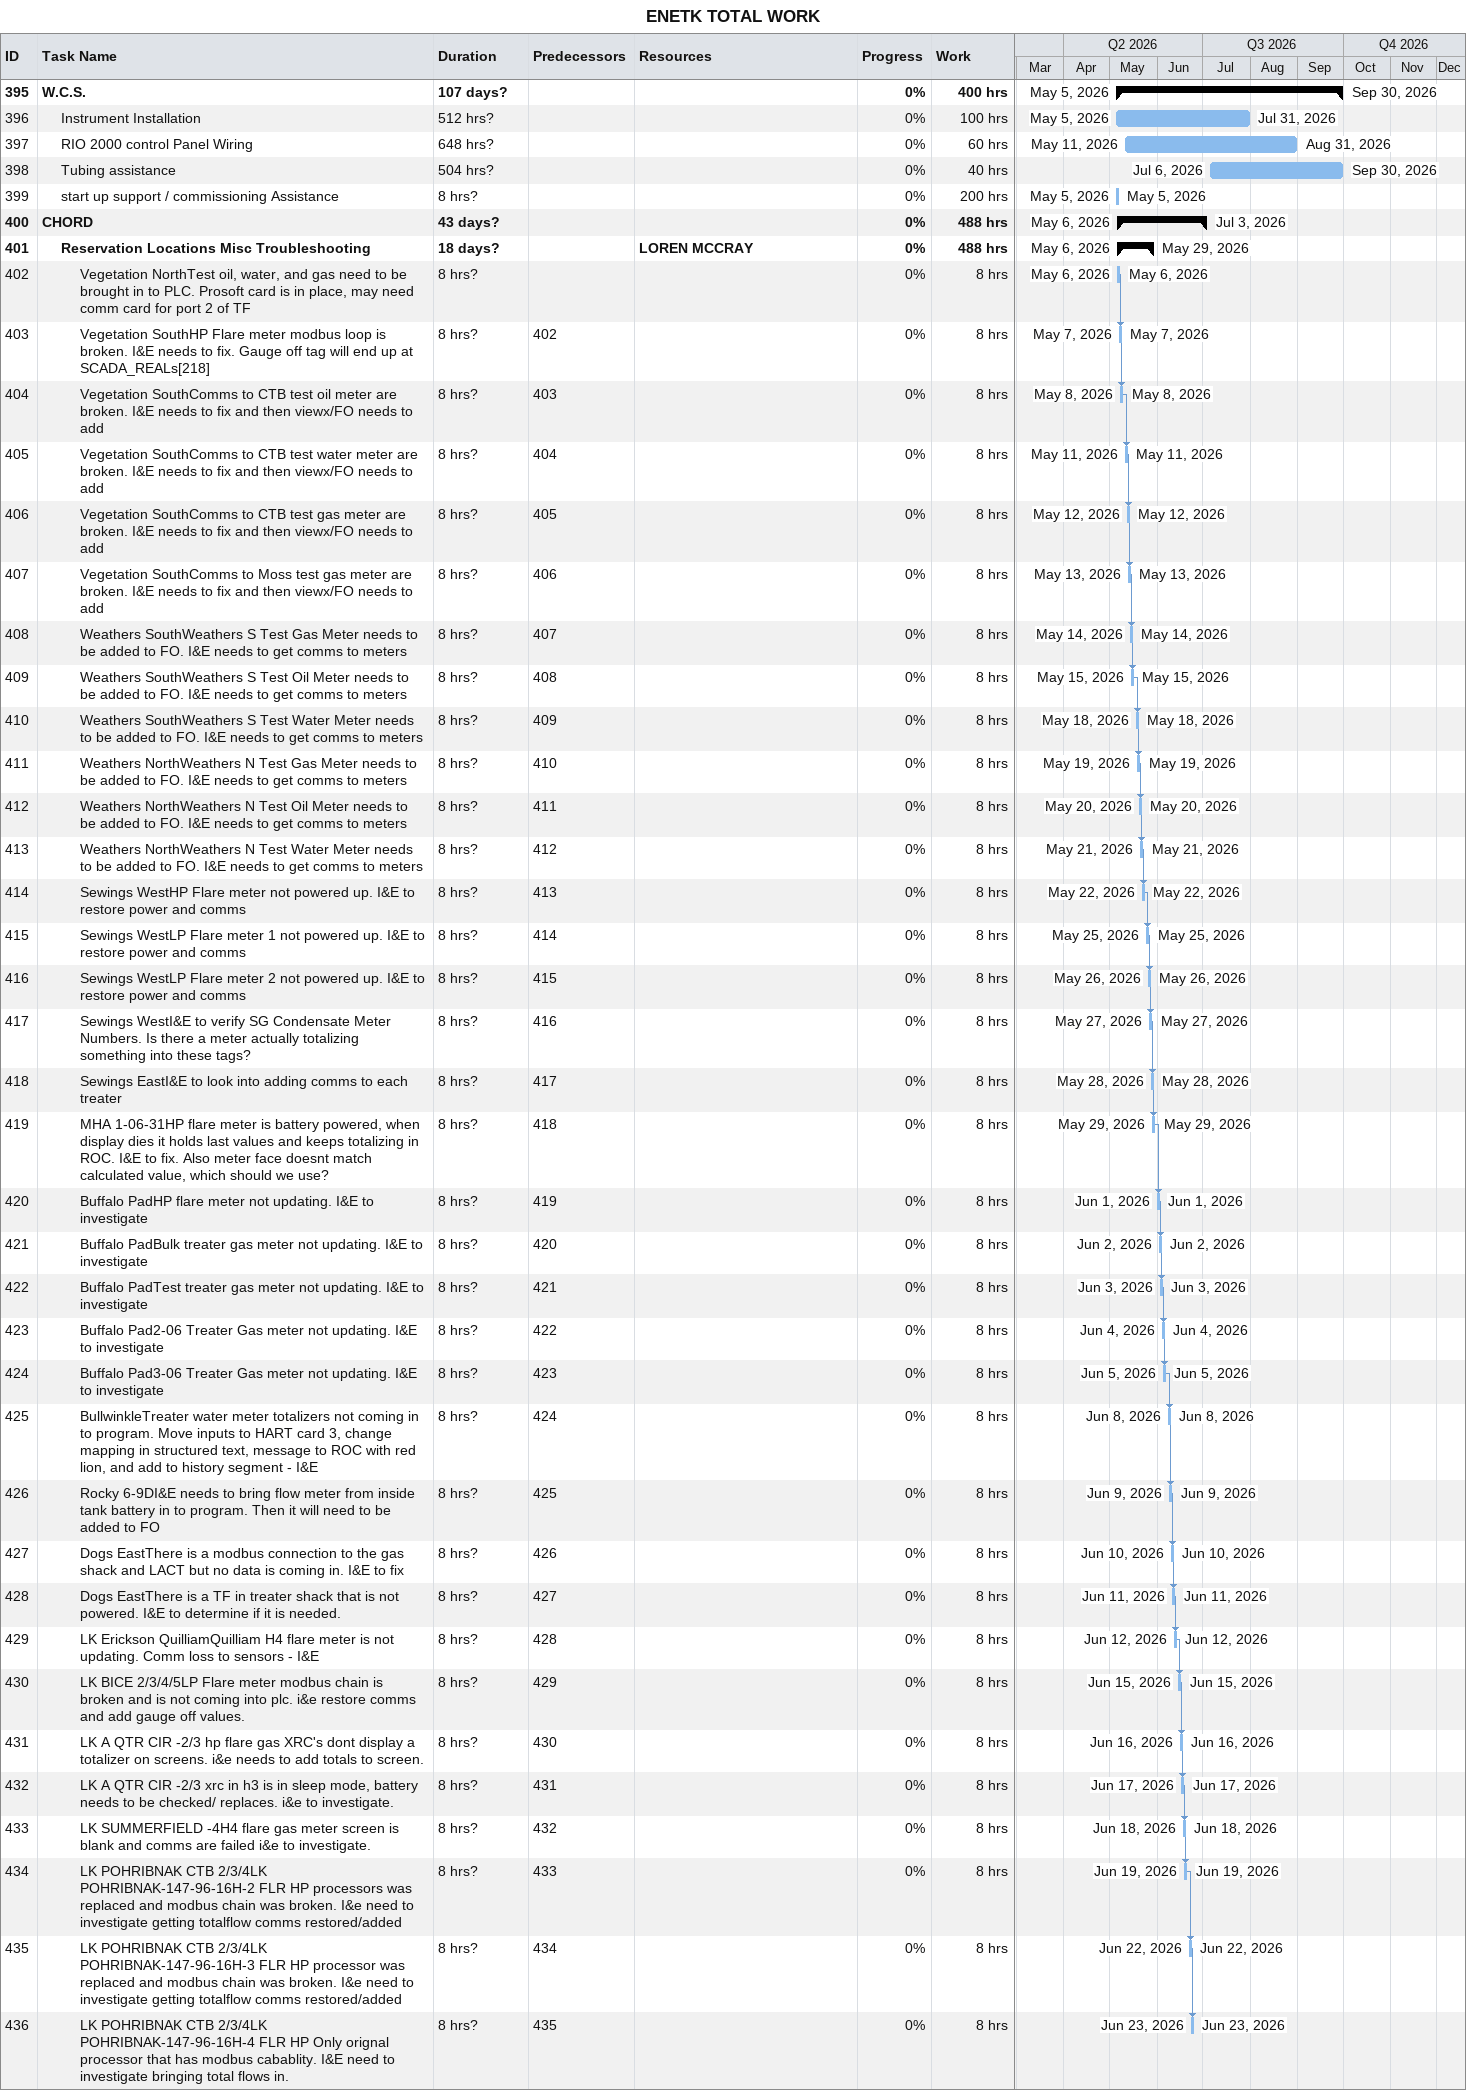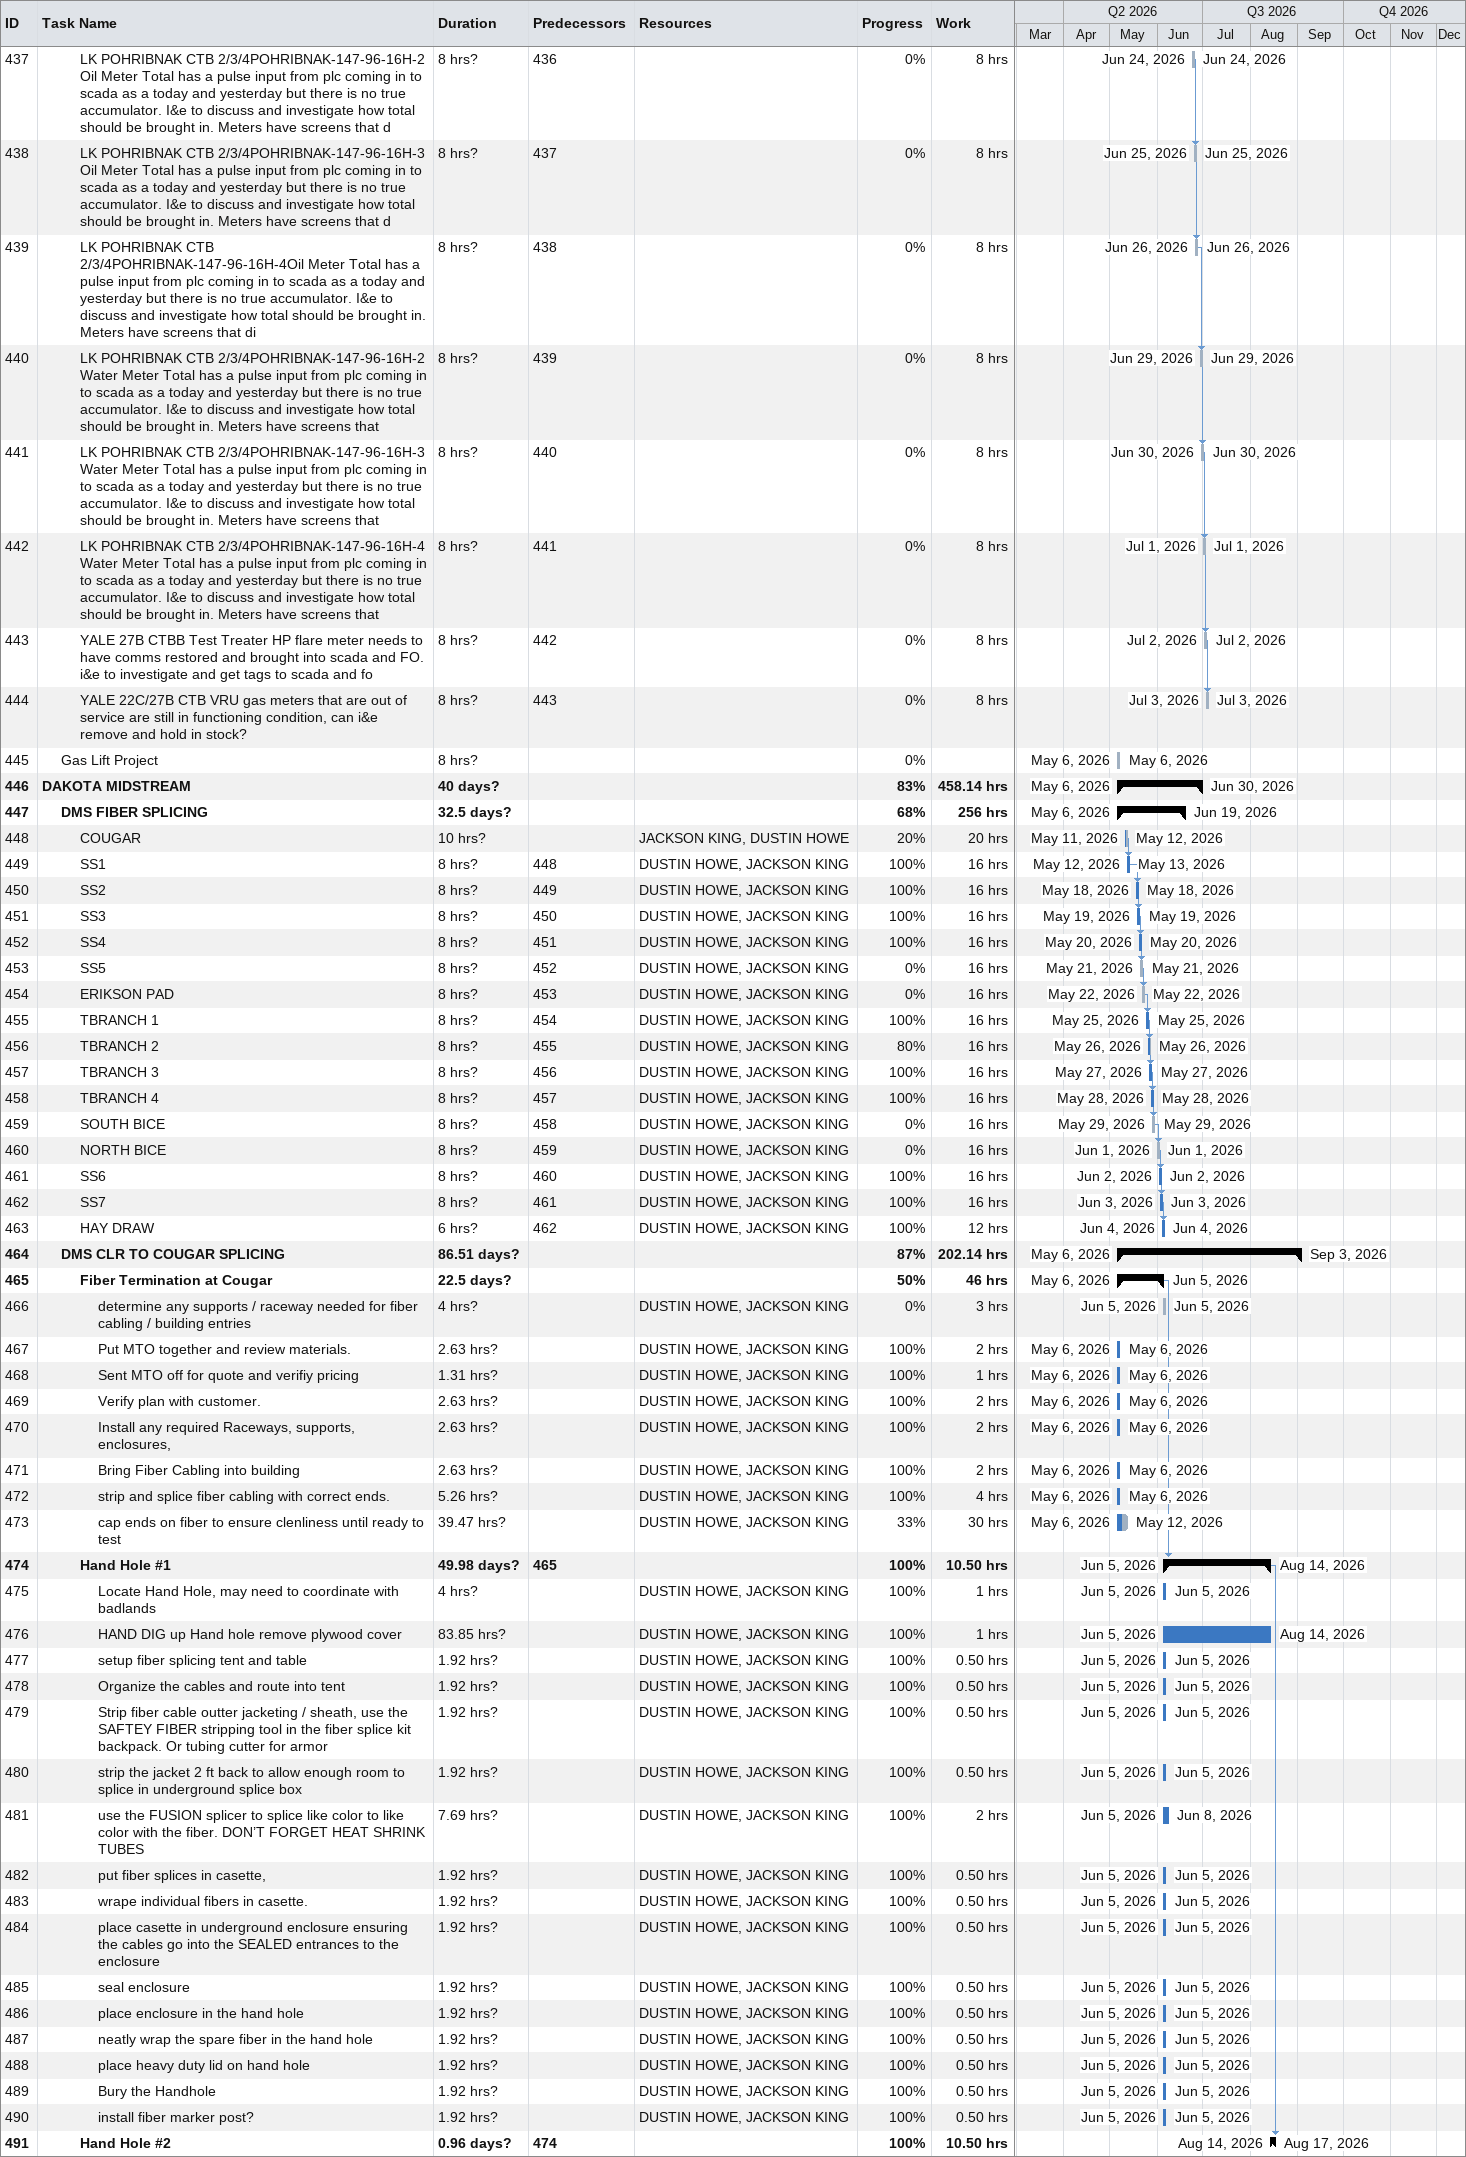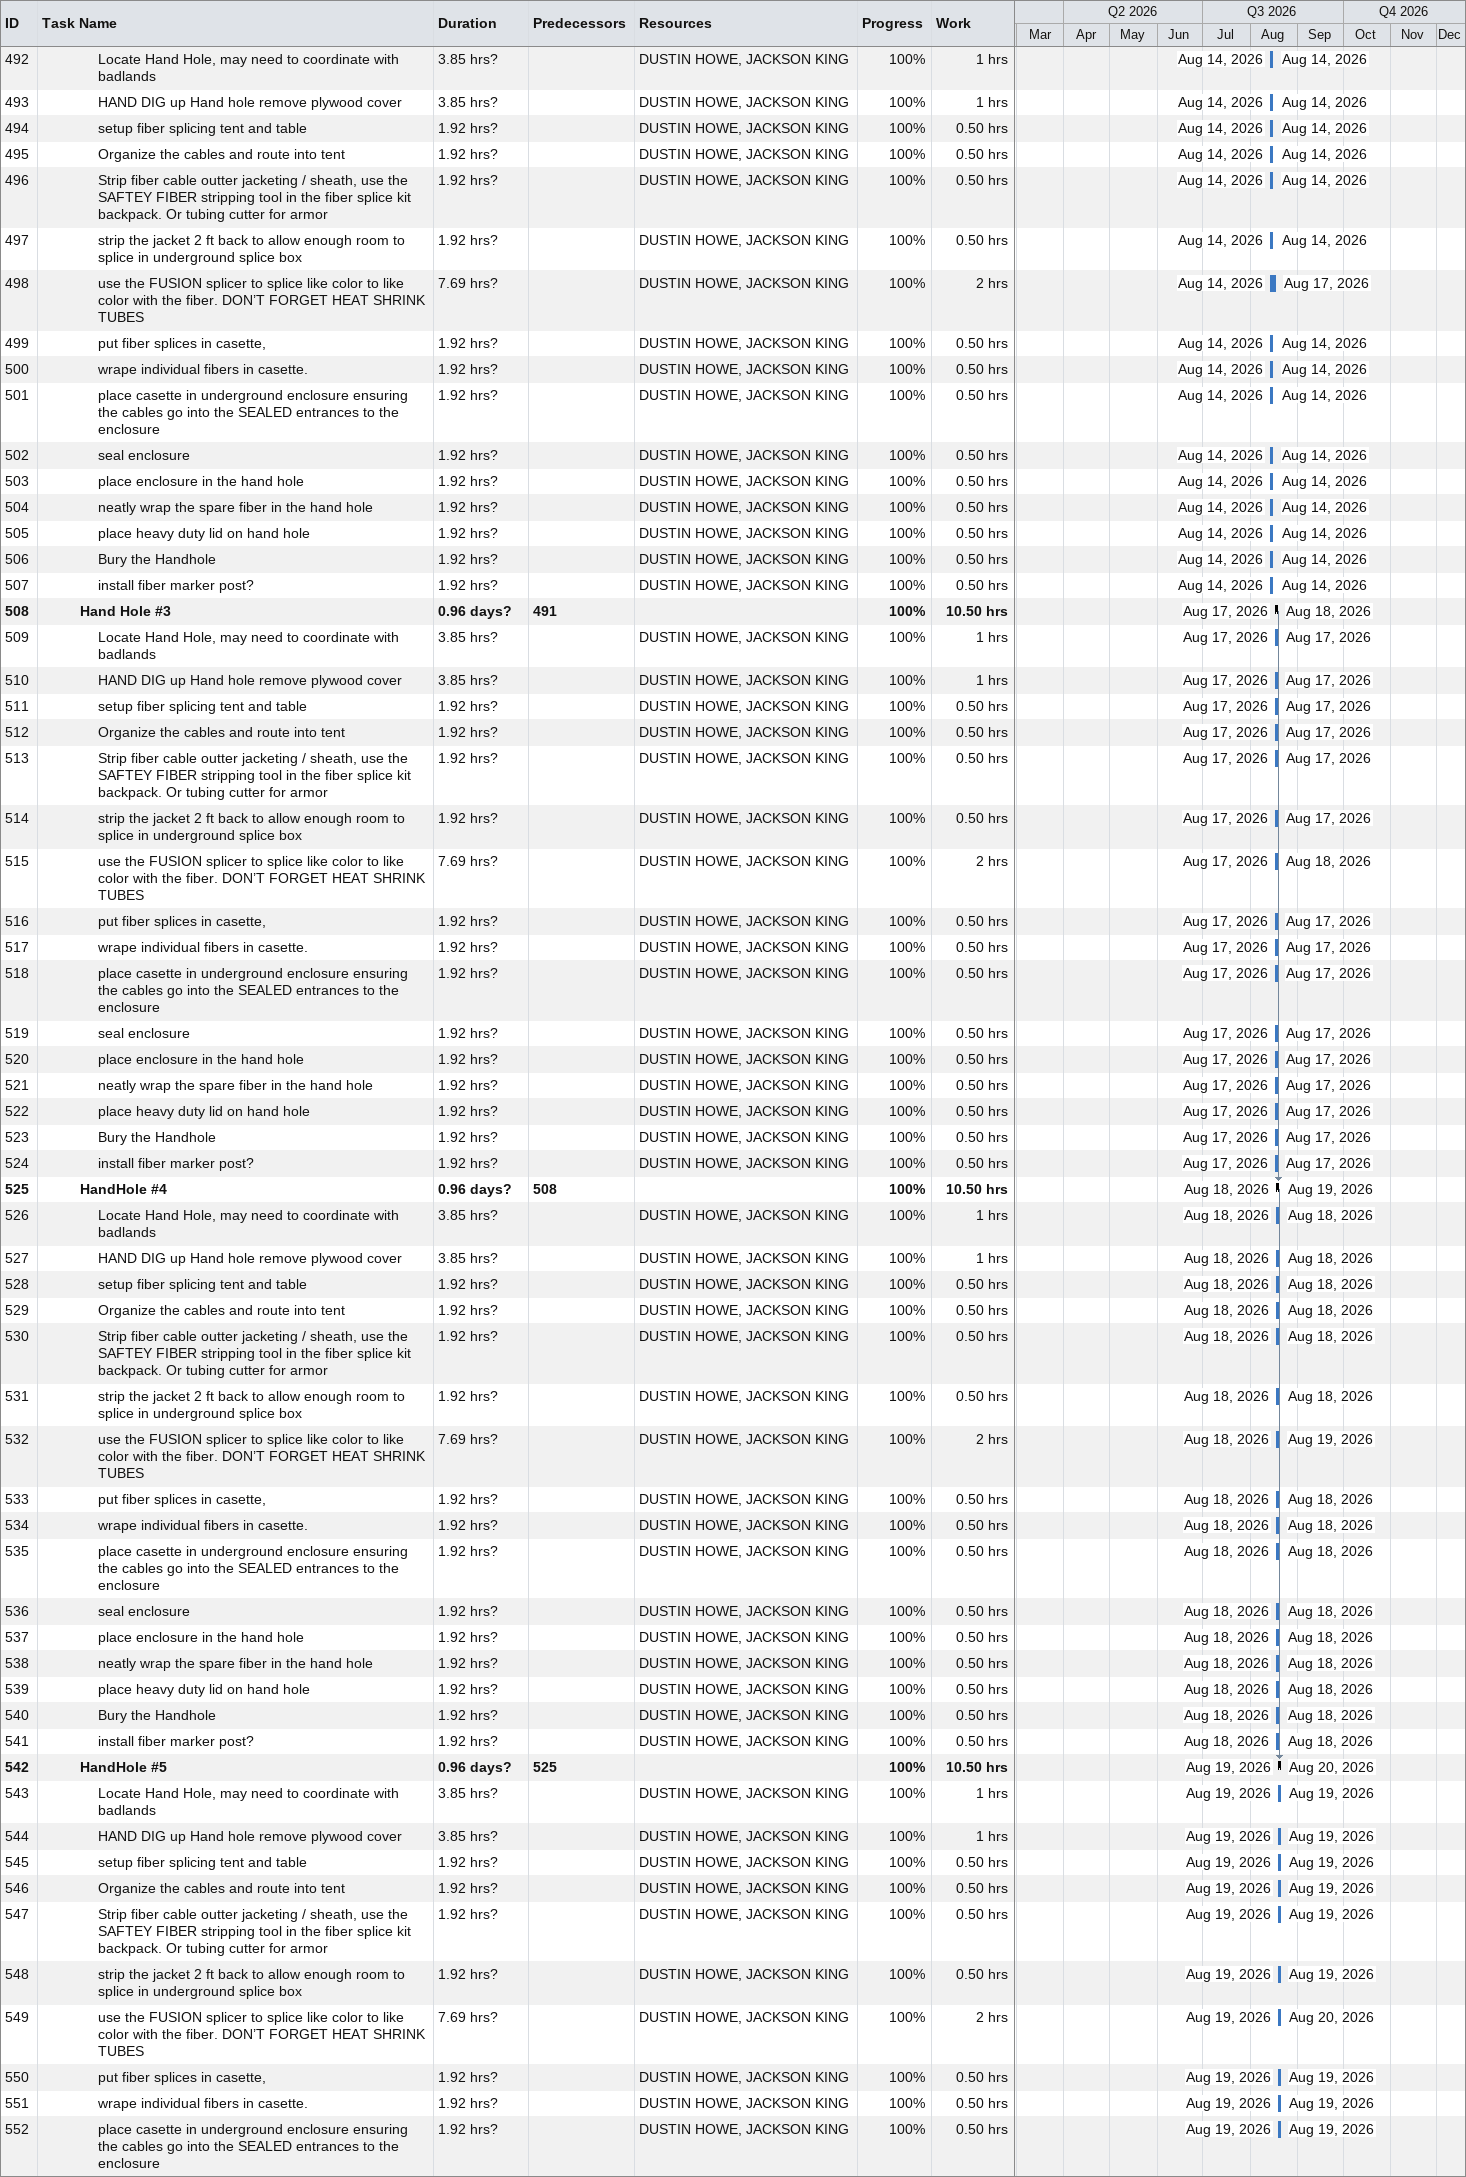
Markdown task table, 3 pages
ENETK TOTAL WORK

| ID | Level | Task | Duration | Start | Finish | Predecessors | Resources | % complete | Work (h) |
|---|---|---|---|---|---|---|---|---|---|
| 395 | 1 | **W.C.S.** | 107d? | 2026-05-05 | 2026-09-30 |  |  | 0 | 400 |
| 396 | 2 | Instrument Installation | 512h? | 2026-05-05 | 2026-07-31 |  |  | 0 | 100 |
| 397 | 2 | RIO 2000 control Panel Wiring | 648h? | 2026-05-11 | 2026-08-31 |  |  | 0 | 60 |
| 398 | 2 | Tubing assistance | 504h? | 2026-07-06 | 2026-09-30 |  |  | 0 | 40 |
| 399 | 2 | start up support / commissioning Assistance | 8h? | 2026-05-05 | 2026-05-05 |  |  | 0 | 200 |
| 400 | 1 | **CHORD** | 43d? | 2026-05-06 | 2026-07-03 |  |  | 0 | 488 |
| 401 | 2 | **Reservation Locations Misc Troubleshooting** | 18d? | 2026-05-06 | 2026-05-29 |  | LOREN MCCRAY | 0 | 488 |
| 402 | 3 | Vegetation NorthTest oil, water, and gas need to be brought in to PLC. Prosoft card is in place, may need comm card for port 2 of TF | 8h? | 2026-05-06 | 2026-05-06 |  |  | 0 | 8 |
| 403 | 3 | Vegetation SouthHP Flare meter modbus loop is broken. I&E needs to fix. Gauge off tag will end up at SCADA_REALs[218] | 8h? | 2026-05-07 | 2026-05-07 | 402 |  | 0 | 8 |
| 404 | 3 | Vegetation SouthComms to CTB test oil meter are broken. I&E needs to fix and then viewx/FO needs to add | 8h? | 2026-05-08 | 2026-05-08 | 403 |  | 0 | 8 |
| 405 | 3 | Vegetation SouthComms to CTB test water meter are broken. I&E needs to fix and then viewx/FO needs to add | 8h? | 2026-05-11 | 2026-05-11 | 404 |  | 0 | 8 |
| 406 | 3 | Vegetation SouthComms to CTB test gas meter are broken. I&E needs to fix and then viewx/FO needs to add | 8h? | 2026-05-12 | 2026-05-12 | 405 |  | 0 | 8 |
| 407 | 3 | Vegetation SouthComms to Moss test gas meter are broken. I&E needs to fix and then viewx/FO needs to add | 8h? | 2026-05-13 | 2026-05-13 | 406 |  | 0 | 8 |
| 408 | 3 | Weathers SouthWeathers S Test Gas Meter needs to be added to FO. I&E needs to get comms to meters | 8h? | 2026-05-14 | 2026-05-14 | 407 |  | 0 | 8 |
| 409 | 3 | Weathers SouthWeathers S Test Oil Meter needs to be added to FO. I&E needs to get comms to meters | 8h? | 2026-05-15 | 2026-05-15 | 408 |  | 0 | 8 |
| 410 | 3 | Weathers SouthWeathers S Test Water Meter needs to be added to FO. I&E needs to get comms to meters | 8h? | 2026-05-18 | 2026-05-18 | 409 |  | 0 | 8 |
| 411 | 3 | Weathers NorthWeathers N Test Gas Meter needs to be added to FO. I&E needs to get comms to meters | 8h? | 2026-05-19 | 2026-05-19 | 410 |  | 0 | 8 |
| 412 | 3 | Weathers NorthWeathers N Test Oil Meter needs to be added to FO. I&E needs to get comms to meters | 8h? | 2026-05-20 | 2026-05-20 | 411 |  | 0 | 8 |
| 413 | 3 | Weathers NorthWeathers N Test Water Meter needs to be added to FO. I&E needs to get comms to meters | 8h? | 2026-05-21 | 2026-05-21 | 412 |  | 0 | 8 |
| 414 | 3 | Sewings WestHP Flare meter not powered up. I&E to restore power and comms | 8h? | 2026-05-22 | 2026-05-22 | 413 |  | 0 | 8 |
| 415 | 3 | Sewings WestLP Flare meter 1 not powered up. I&E to restore power and comms | 8h? | 2026-05-25 | 2026-05-25 | 414 |  | 0 | 8 |
| 416 | 3 | Sewings WestLP Flare meter 2 not powered up. I&E to restore power and comms | 8h? | 2026-05-26 | 2026-05-26 | 415 |  | 0 | 8 |
| 417 | 3 | Sewings WestI&E to verify SG Condensate Meter Numbers. Is there a meter actually totalizing something into these tags? | 8h? | 2026-05-27 | 2026-05-27 | 416 |  | 0 | 8 |
| 418 | 3 | Sewings EastI&E to look into adding comms to each treater | 8h? | 2026-05-28 | 2026-05-28 | 417 |  | 0 | 8 |
| 419 | 3 | MHA 1-06-31HP flare meter is battery powered, when display dies it holds last values and keeps totalizing in ROC. I&E to fix. Also meter face doesnt match calculated value, which should we use? | 8h? | 2026-05-29 | 2026-05-29 | 418 |  | 0 | 8 |
| 420 | 3 | Buffalo PadHP flare meter not updating. I&E to investigate | 8h? | 2026-06-01 | 2026-06-01 | 419 |  | 0 | 8 |
| 421 | 3 | Buffalo PadBulk treater gas meter not updating. I&E to investigate | 8h? | 2026-06-02 | 2026-06-02 | 420 |  | 0 | 8 |
| 422 | 3 | Buffalo PadTest treater gas meter not updating. I&E to investigate | 8h? | 2026-06-03 | 2026-06-03 | 421 |  | 0 | 8 |
| 423 | 3 | Buffalo Pad2-06 Treater Gas meter not updating. I&E to investigate | 8h? | 2026-06-04 | 2026-06-04 | 422 |  | 0 | 8 |
| 424 | 3 | Buffalo Pad3-06 Treater Gas meter not updating. I&E to investigate | 8h? | 2026-06-05 | 2026-06-05 | 423 |  | 0 | 8 |
| 425 | 3 | BullwinkleTreater water meter totalizers not coming in to program. Move inputs to HART card 3, change mapping in structured text, message to ROC with red lion, and add to history segment - I&E | 8h? | 2026-06-08 | 2026-06-08 | 424 |  | 0 | 8 |
| 426 | 3 | Rocky 6-9DI&E needs to bring flow meter from inside tank battery in to program. Then it will need to be added to FO | 8h? | 2026-06-09 | 2026-06-09 | 425 |  | 0 | 8 |
| 427 | 3 | Dogs EastThere is a modbus connection to the gas shack and LACT but no data is coming in. I&E to fix | 8h? | 2026-06-10 | 2026-06-10 | 426 |  | 0 | 8 |
| 428 | 3 | Dogs EastThere is a TF in treater shack that is not powered. I&E to determine if it is needed. | 8h? | 2026-06-11 | 2026-06-11 | 427 |  | 0 | 8 |
| 429 | 3 | LK Erickson QuilliamQuilliam H4 flare meter is not updating. Comm loss to sensors - I&E | 8h? | 2026-06-12 | 2026-06-12 | 428 |  | 0 | 8 |
| 430 | 3 | LK BICE 2/3/4/5LP Flare meter modbus chain is broken and is not coming into plc. i&e restore comms and add gauge off values. | 8h? | 2026-06-15 | 2026-06-15 | 429 |  | 0 | 8 |
| 431 | 3 | LK A QTR CIR -2/3 hp flare gas XRC's dont display a totalizer on screens. i&e needs to add totals to screen. | 8h? | 2026-06-16 | 2026-06-16 | 430 |  | 0 | 8 |
| 432 | 3 | LK A QTR CIR -2/3 xrc in h3 is in sleep mode, battery needs to be checked/ replaces. i&e to investigate. | 8h? | 2026-06-17 | 2026-06-17 | 431 |  | 0 | 8 |
| 433 | 3 | LK SUMMERFIELD -4H4 flare gas meter screen is blank and comms are failed i&e to investigate. | 8h? | 2026-06-18 | 2026-06-18 | 432 |  | 0 | 8 |
| 434 | 3 | LK POHRIBNAK CTB 2/3/4LK POHRIBNAK-147-96-16H-2 FLR HP processors was replaced and modbus chain was broken. I&e need to investigate getting totalflow comms restored/added | 8h? | 2026-06-19 | 2026-06-19 | 433 |  | 0 | 8 |
| 435 | 3 | LK POHRIBNAK CTB 2/3/4LK POHRIBNAK-147-96-16H-3 FLR HP processor was replaced and modbus chain was broken. I&e need to investigate getting totalflow comms restored/added | 8h? | 2026-06-22 | 2026-06-22 | 434 |  | 0 | 8 |
| 436 | 3 | LK POHRIBNAK CTB 2/3/4LK POHRIBNAK-147-96-16H-4 FLR HP Only orignal processor that has modbus cabablity. I&E need to investigate bringing total flows in. | 8h? | 2026-06-23 | 2026-06-23 | 435 |  | 0 | 8 |
| 437 | 3 | LK POHRIBNAK CTB 2/3/4POHRIBNAK-147-96-16H-2 Oil Meter Total has a pulse input from plc coming in to scada as a today and yesterday but there is no true accumulator. I&e to discuss and investigate how total should be brought in. Meters have screens that d | 8h? | 2026-06-24 | 2026-06-24 | 436 |  | 0 | 8 |
| 438 | 3 | LK POHRIBNAK CTB 2/3/4POHRIBNAK-147-96-16H-3 Oil Meter Total has a pulse input from plc coming in to scada as a today and yesterday but there is no true accumulator. I&e to discuss and investigate how total should be brought in. Meters have screens that d | 8h? | 2026-06-25 | 2026-06-25 | 437 |  | 0 | 8 |
| 439 | 3 | LK POHRIBNAK CTB 2/3/4POHRIBNAK-147-96-16H-4Oil Meter Total has a pulse input from plc coming in to scada as a today and yesterday but there is no true accumulator. I&e to discuss and investigate how total should be brought in. Meters have screens that di | 8h? | 2026-06-26 | 2026-06-26 | 438 |  | 0 | 8 |
| 440 | 3 | LK POHRIBNAK CTB 2/3/4POHRIBNAK-147-96-16H-2 Water Meter Total has a pulse input from plc coming in to scada as a today and yesterday but there is no true accumulator. I&e to discuss and investigate how total should be brought in. Meters have screens that | 8h? | 2026-06-29 | 2026-06-29 | 439 |  | 0 | 8 |
| 441 | 3 | LK POHRIBNAK CTB 2/3/4POHRIBNAK-147-96-16H-3 Water Meter Total has a pulse input from plc coming in to scada as a today and yesterday but there is no true accumulator. I&e to discuss and investigate how total should be brought in. Meters have screens that | 8h? | 2026-06-30 | 2026-06-30 | 440 |  | 0 | 8 |
| 442 | 3 | LK POHRIBNAK CTB 2/3/4POHRIBNAK-147-96-16H-4 Water Meter Total has a pulse input from plc coming in to scada as a today and yesterday but there is no true accumulator. I&e to discuss and investigate how total should be brought in. Meters have screens that | 8h? | 2026-07-01 | 2026-07-01 | 441 |  | 0 | 8 |
| 443 | 3 | YALE 27B CTBB Test Treater HP flare meter needs to have comms restored and brought into scada and FO. i&e to investigate and get tags to scada and fo | 8h? | 2026-07-02 | 2026-07-02 | 442 |  | 0 | 8 |
| 444 | 3 | YALE 22C/27B CTB VRU gas meters that are out of service are still in functioning condition, can i&e remove and hold in stock? | 8h? | 2026-07-03 | 2026-07-03 | 443 |  | 0 | 8 |
| 445 | 2 | Gas Lift Project | 8h? | 2026-05-06 | 2026-05-06 |  |  | 0 |  |
| 446 | 1 | **DAKOTA MIDSTREAM** | 40d? | 2026-05-06 | 2026-06-30 |  |  | 83 | 458.14 |
| 447 | 2 | **DMS FIBER SPLICING** | 32.5d? | 2026-05-06 | 2026-06-19 |  |  | 68 | 256 |
| 448 | 3 | COUGAR | 10h? | 2026-05-11 | 2026-05-12 |  | JACKSON KING, DUSTIN HOWE | 20 | 20 |
| 449 | 3 | SS1 | 8h? | 2026-05-12 | 2026-05-13 | 448 | DUSTIN HOWE, JACKSON KING | 100 | 16 |
| 450 | 3 | SS2 | 8h? | 2026-05-18 | 2026-05-18 | 449 | DUSTIN HOWE, JACKSON KING | 100 | 16 |
| 451 | 3 | SS3 | 8h? | 2026-05-19 | 2026-05-19 | 450 | DUSTIN HOWE, JACKSON KING | 100 | 16 |
| 452 | 3 | SS4 | 8h? | 2026-05-20 | 2026-05-20 | 451 | DUSTIN HOWE, JACKSON KING | 100 | 16 |
| 453 | 3 | SS5 | 8h? | 2026-05-21 | 2026-05-21 | 452 | DUSTIN HOWE, JACKSON KING | 0 | 16 |
| 454 | 3 | ERIKSON PAD | 8h? | 2026-05-22 | 2026-05-22 | 453 | DUSTIN HOWE, JACKSON KING | 0 | 16 |
| 455 | 3 | TBRANCH 1 | 8h? | 2026-05-25 | 2026-05-25 | 454 | DUSTIN HOWE, JACKSON KING | 100 | 16 |
| 456 | 3 | TBRANCH 2 | 8h? | 2026-05-26 | 2026-05-26 | 455 | DUSTIN HOWE, JACKSON KING | 80 | 16 |
| 457 | 3 | TBRANCH 3 | 8h? | 2026-05-27 | 2026-05-27 | 456 | DUSTIN HOWE, JACKSON KING | 100 | 16 |
| 458 | 3 | TBRANCH 4 | 8h? | 2026-05-28 | 2026-05-28 | 457 | DUSTIN HOWE, JACKSON KING | 100 | 16 |
| 459 | 3 | SOUTH BICE | 8h? | 2026-05-29 | 2026-05-29 | 458 | DUSTIN HOWE, JACKSON KING | 0 | 16 |
| 460 | 3 | NORTH BICE | 8h? | 2026-06-01 | 2026-06-01 | 459 | DUSTIN HOWE, JACKSON KING | 0 | 16 |
| 461 | 3 | SS6 | 8h? | 2026-06-02 | 2026-06-02 | 460 | DUSTIN HOWE, JACKSON KING | 100 | 16 |
| 462 | 3 | SS7 | 8h? | 2026-06-03 | 2026-06-03 | 461 | DUSTIN HOWE, JACKSON KING | 100 | 16 |
| 463 | 3 | HAY DRAW | 6h? | 2026-06-04 | 2026-06-04 | 462 | DUSTIN HOWE, JACKSON KING | 100 | 12 |
| 464 | 2 | **DMS CLR TO COUGAR SPLICING** | 86.51d? | 2026-05-06 | 2026-09-03 |  |  | 87 | 202.14 |
| 465 | 3 | **Fiber Termination at Cougar** | 22.5d? | 2026-05-06 | 2026-06-05 |  |  | 50 | 46 |
| 466 | 4 | determine any supports / raceway needed for fiber cabling / building entries | 4h? | 2026-06-05 | 2026-06-05 |  | DUSTIN HOWE, JACKSON KING | 0 | 3 |
| 467 | 4 | Put MTO together and review materials. | 2.63h? | 2026-05-06 | 2026-05-06 |  | DUSTIN HOWE, JACKSON KING | 100 | 2 |
| 468 | 4 | Sent MTO off for quote and verifiy pricing | 1.31h? | 2026-05-06 | 2026-05-06 |  | DUSTIN HOWE, JACKSON KING | 100 | 1 |
| 469 | 4 | Verify plan with customer. | 2.63h? | 2026-05-06 | 2026-05-06 |  | DUSTIN HOWE, JACKSON KING | 100 | 2 |
| 470 | 4 | Install any required Raceways, supports, enclosures, | 2.63h? | 2026-05-06 | 2026-05-06 |  | DUSTIN HOWE, JACKSON KING | 100 | 2 |
| 471 | 4 | Bring Fiber Cabling into building | 2.63h? | 2026-05-06 | 2026-05-06 |  | DUSTIN HOWE, JACKSON KING | 100 | 2 |
| 472 | 4 | strip and splice fiber cabling with correct ends. | 5.26h? | 2026-05-06 | 2026-05-06 |  | DUSTIN HOWE, JACKSON KING | 100 | 4 |
| 473 | 4 | cap ends on fiber to ensure clenliness until ready to test | 39.47h? | 2026-05-06 | 2026-05-12 |  | DUSTIN HOWE, JACKSON KING | 33 | 30 |
| 474 | 3 | **Hand Hole #1** | 49.98d? | 2026-06-05 | 2026-08-14 | 465 |  | 100 | 10.50 |
| 475 | 4 | Locate Hand Hole, may need to coordinate with badlands | 4h? | 2026-06-05 | 2026-06-05 |  | DUSTIN HOWE, JACKSON KING | 100 | 1 |
| 476 | 4 | HAND DIG up Hand hole remove plywood cover | 83.85h? | 2026-06-05 | 2026-08-14 |  | DUSTIN HOWE, JACKSON KING | 100 | 1 |
| 477 | 4 | setup fiber splicing tent and table | 1.92h? | 2026-06-05 | 2026-06-05 |  | DUSTIN HOWE, JACKSON KING | 100 | 0.50 |
| 478 | 4 | Organize the cables and route into tent | 1.92h? | 2026-06-05 | 2026-06-05 |  | DUSTIN HOWE, JACKSON KING | 100 | 0.50 |
| 479 | 4 | Strip fiber cable outter jacketing / sheath, use the SAFTEY FIBER stripping tool in the fiber splice kit backpack. Or tubing cutter for armor | 1.92h? | 2026-06-05 | 2026-06-05 |  | DUSTIN HOWE, JACKSON KING | 100 | 0.50 |
| 480 | 4 | strip the jacket 2 ft back to allow enough room to splice in underground splice box | 1.92h? | 2026-06-05 | 2026-06-05 |  | DUSTIN HOWE, JACKSON KING | 100 | 0.50 |
| 481 | 4 | use the FUSION splicer to splice like color to like color with the fiber. DON’T FORGET HEAT SHRINK TUBES | 7.69h? | 2026-06-05 | 2026-06-08 |  | DUSTIN HOWE, JACKSON KING | 100 | 2 |
| 482 | 4 | put fiber splices in casette, | 1.92h? | 2026-06-05 | 2026-06-05 |  | DUSTIN HOWE, JACKSON KING | 100 | 0.50 |
| 483 | 4 | wrape individual fibers in casette. | 1.92h? | 2026-06-05 | 2026-06-05 |  | DUSTIN HOWE, JACKSON KING | 100 | 0.50 |
| 484 | 4 | place casette in underground enclosure ensuring the cables go into the SEALED entrances to the enclosure | 1.92h? | 2026-06-05 | 2026-06-05 |  | DUSTIN HOWE, JACKSON KING | 100 | 0.50 |
| 485 | 4 | seal enclosure | 1.92h? | 2026-06-05 | 2026-06-05 |  | DUSTIN HOWE, JACKSON KING | 100 | 0.50 |
| 486 | 4 | place enclosure in the hand hole | 1.92h? | 2026-06-05 | 2026-06-05 |  | DUSTIN HOWE, JACKSON KING | 100 | 0.50 |
| 487 | 4 | neatly wrap the spare fiber in the hand hole | 1.92h? | 2026-06-05 | 2026-06-05 |  | DUSTIN HOWE, JACKSON KING | 100 | 0.50 |
| 488 | 4 | place heavy duty lid on hand hole | 1.92h? | 2026-06-05 | 2026-06-05 |  | DUSTIN HOWE, JACKSON KING | 100 | 0.50 |
| 489 | 4 | Bury the Handhole | 1.92h? | 2026-06-05 | 2026-06-05 |  | DUSTIN HOWE, JACKSON KING | 100 | 0.50 |
| 490 | 4 | install fiber marker post? | 1.92h? | 2026-06-05 | 2026-06-05 |  | DUSTIN HOWE, JACKSON KING | 100 | 0.50 |
| 491 | 3 | **Hand Hole #2** | 0.96d? | 2026-08-14 | 2026-08-17 | 474 |  | 100 | 10.50 |
| 492 | 4 | Locate Hand Hole, may need to coordinate with badlands | 3.85h? | 2026-08-14 | 2026-08-14 |  | DUSTIN HOWE, JACKSON KING | 100 | 1 |
| 493 | 4 | HAND DIG up Hand hole remove plywood cover | 3.85h? | 2026-08-14 | 2026-08-14 |  | DUSTIN HOWE, JACKSON KING | 100 | 1 |
| 494 | 4 | setup fiber splicing tent and table | 1.92h? | 2026-08-14 | 2026-08-14 |  | DUSTIN HOWE, JACKSON KING | 100 | 0.50 |
| 495 | 4 | Organize the cables and route into tent | 1.92h? | 2026-08-14 | 2026-08-14 |  | DUSTIN HOWE, JACKSON KING | 100 | 0.50 |
| 496 | 4 | Strip fiber cable outter jacketing / sheath, use the SAFTEY FIBER stripping tool in the fiber splice kit backpack. Or tubing cutter for armor | 1.92h? | 2026-08-14 | 2026-08-14 |  | DUSTIN HOWE, JACKSON KING | 100 | 0.50 |
| 497 | 4 | strip the jacket 2 ft back to allow enough room to splice in underground splice box | 1.92h? | 2026-08-14 | 2026-08-14 |  | DUSTIN HOWE, JACKSON KING | 100 | 0.50 |
| 498 | 4 | use the FUSION splicer to splice like color to like color with the fiber. DON’T FORGET HEAT SHRINK TUBES | 7.69h? | 2026-08-14 | 2026-08-17 |  | DUSTIN HOWE, JACKSON KING | 100 | 2 |
| 499 | 4 | put fiber splices in casette, | 1.92h? | 2026-08-14 | 2026-08-14 |  | DUSTIN HOWE, JACKSON KING | 100 | 0.50 |
| 500 | 4 | wrape individual fibers in casette. | 1.92h? | 2026-08-14 | 2026-08-14 |  | DUSTIN HOWE, JACKSON KING | 100 | 0.50 |
| 501 | 4 | place casette in underground enclosure ensuring the cables go into the SEALED entrances to the enclosure | 1.92h? | 2026-08-14 | 2026-08-14 |  | DUSTIN HOWE, JACKSON KING | 100 | 0.50 |
| 502 | 4 | seal enclosure | 1.92h? | 2026-08-14 | 2026-08-14 |  | DUSTIN HOWE, JACKSON KING | 100 | 0.50 |
| 503 | 4 | place enclosure in the hand hole | 1.92h? | 2026-08-14 | 2026-08-14 |  | DUSTIN HOWE, JACKSON KING | 100 | 0.50 |
| 504 | 4 | neatly wrap the spare fiber in the hand hole | 1.92h? | 2026-08-14 | 2026-08-14 |  | DUSTIN HOWE, JACKSON KING | 100 | 0.50 |
| 505 | 4 | place heavy duty lid on hand hole | 1.92h? | 2026-08-14 | 2026-08-14 |  | DUSTIN HOWE, JACKSON KING | 100 | 0.50 |
| 506 | 4 | Bury the Handhole | 1.92h? | 2026-08-14 | 2026-08-14 |  | DUSTIN HOWE, JACKSON KING | 100 | 0.50 |
| 507 | 4 | install fiber marker post? | 1.92h? | 2026-08-14 | 2026-08-14 |  | DUSTIN HOWE, JACKSON KING | 100 | 0.50 |
| 508 | 3 | **Hand Hole #3** | 0.96d? | 2026-08-17 | 2026-08-18 | 491 |  | 100 | 10.50 |
| 509 | 4 | Locate Hand Hole, may need to coordinate with badlands | 3.85h? | 2026-08-17 | 2026-08-17 |  | DUSTIN HOWE, JACKSON KING | 100 | 1 |
| 510 | 4 | HAND DIG up Hand hole remove plywood cover | 3.85h? | 2026-08-17 | 2026-08-17 |  | DUSTIN HOWE, JACKSON KING | 100 | 1 |
| 511 | 4 | setup fiber splicing tent and table | 1.92h? | 2026-08-17 | 2026-08-17 |  | DUSTIN HOWE, JACKSON KING | 100 | 0.50 |
| 512 | 4 | Organize the cables and route into tent | 1.92h? | 2026-08-17 | 2026-08-17 |  | DUSTIN HOWE, JACKSON KING | 100 | 0.50 |
| 513 | 4 | Strip fiber cable outter jacketing / sheath, use the SAFTEY FIBER stripping tool in the fiber splice kit backpack. Or tubing cutter for armor | 1.92h? | 2026-08-17 | 2026-08-17 |  | DUSTIN HOWE, JACKSON KING | 100 | 0.50 |
| 514 | 4 | strip the jacket 2 ft back to allow enough room to splice in underground splice box | 1.92h? | 2026-08-17 | 2026-08-17 |  | DUSTIN HOWE, JACKSON KING | 100 | 0.50 |
| 515 | 4 | use the FUSION splicer to splice like color to like color with the fiber. DON’T FORGET HEAT SHRINK TUBES | 7.69h? | 2026-08-17 | 2026-08-18 |  | DUSTIN HOWE, JACKSON KING | 100 | 2 |
| 516 | 4 | put fiber splices in casette, | 1.92h? | 2026-08-17 | 2026-08-17 |  | DUSTIN HOWE, JACKSON KING | 100 | 0.50 |
| 517 | 4 | wrape individual fibers in casette. | 1.92h? | 2026-08-17 | 2026-08-17 |  | DUSTIN HOWE, JACKSON KING | 100 | 0.50 |
| 518 | 4 | place casette in underground enclosure ensuring the cables go into the SEALED entrances to the enclosure | 1.92h? | 2026-08-17 | 2026-08-17 |  | DUSTIN HOWE, JACKSON KING | 100 | 0.50 |
| 519 | 4 | seal enclosure | 1.92h? | 2026-08-17 | 2026-08-17 |  | DUSTIN HOWE, JACKSON KING | 100 | 0.50 |
| 520 | 4 | place enclosure in the hand hole | 1.92h? | 2026-08-17 | 2026-08-17 |  | DUSTIN HOWE, JACKSON KING | 100 | 0.50 |
| 521 | 4 | neatly wrap the spare fiber in the hand hole | 1.92h? | 2026-08-17 | 2026-08-17 |  | DUSTIN HOWE, JACKSON KING | 100 | 0.50 |
| 522 | 4 | place heavy duty lid on hand hole | 1.92h? | 2026-08-17 | 2026-08-17 |  | DUSTIN HOWE, JACKSON KING | 100 | 0.50 |
| 523 | 4 | Bury the Handhole | 1.92h? | 2026-08-17 | 2026-08-17 |  | DUSTIN HOWE, JACKSON KING | 100 | 0.50 |
| 524 | 4 | install fiber marker post? | 1.92h? | 2026-08-17 | 2026-08-17 |  | DUSTIN HOWE, JACKSON KING | 100 | 0.50 |
| 525 | 3 | **HandHole #4** | 0.96d? | 2026-08-18 | 2026-08-19 | 508 |  | 100 | 10.50 |
| 526 | 4 | Locate Hand Hole, may need to coordinate with badlands | 3.85h? | 2026-08-18 | 2026-08-18 |  | DUSTIN HOWE, JACKSON KING | 100 | 1 |
| 527 | 4 | HAND DIG up Hand hole remove plywood cover | 3.85h? | 2026-08-18 | 2026-08-18 |  | DUSTIN HOWE, JACKSON KING | 100 | 1 |
| 528 | 4 | setup fiber splicing tent and table | 1.92h? | 2026-08-18 | 2026-08-18 |  | DUSTIN HOWE, JACKSON KING | 100 | 0.50 |
| 529 | 4 | Organize the cables and route into tent | 1.92h? | 2026-08-18 | 2026-08-18 |  | DUSTIN HOWE, JACKSON KING | 100 | 0.50 |
| 530 | 4 | Strip fiber cable outter jacketing / sheath, use the SAFTEY FIBER stripping tool in the fiber splice kit backpack. Or tubing cutter for armor | 1.92h? | 2026-08-18 | 2026-08-18 |  | DUSTIN HOWE, JACKSON KING | 100 | 0.50 |
| 531 | 4 | strip the jacket 2 ft back to allow enough room to splice in underground splice box | 1.92h? | 2026-08-18 | 2026-08-18 |  | DUSTIN HOWE, JACKSON KING | 100 | 0.50 |
| 532 | 4 | use the FUSION splicer to splice like color to like color with the fiber. DON’T FORGET HEAT SHRINK TUBES | 7.69h? | 2026-08-18 | 2026-08-19 |  | DUSTIN HOWE, JACKSON KING | 100 | 2 |
| 533 | 4 | put fiber splices in casette, | 1.92h? | 2026-08-18 | 2026-08-18 |  | DUSTIN HOWE, JACKSON KING | 100 | 0.50 |
| 534 | 4 | wrape individual fibers in casette. | 1.92h? | 2026-08-18 | 2026-08-18 |  | DUSTIN HOWE, JACKSON KING | 100 | 0.50 |
| 535 | 4 | place casette in underground enclosure ensuring the cables go into the SEALED entrances to the enclosure | 1.92h? | 2026-08-18 | 2026-08-18 |  | DUSTIN HOWE, JACKSON KING | 100 | 0.50 |
| 536 | 4 | seal enclosure | 1.92h? | 2026-08-18 | 2026-08-18 |  | DUSTIN HOWE, JACKSON KING | 100 | 0.50 |
| 537 | 4 | place enclosure in the hand hole | 1.92h? | 2026-08-18 | 2026-08-18 |  | DUSTIN HOWE, JACKSON KING | 100 | 0.50 |
| 538 | 4 | neatly wrap the spare fiber in the hand hole | 1.92h? | 2026-08-18 | 2026-08-18 |  | DUSTIN HOWE, JACKSON KING | 100 | 0.50 |
| 539 | 4 | place heavy duty lid on hand hole | 1.92h? | 2026-08-18 | 2026-08-18 |  | DUSTIN HOWE, JACKSON KING | 100 | 0.50 |
| 540 | 4 | Bury the Handhole | 1.92h? | 2026-08-18 | 2026-08-18 |  | DUSTIN HOWE, JACKSON KING | 100 | 0.50 |
| 541 | 4 | install fiber marker post? | 1.92h? | 2026-08-18 | 2026-08-18 |  | DUSTIN HOWE, JACKSON KING | 100 | 0.50 |
| 542 | 3 | **HandHole #5** | 0.96d? | 2026-08-19 | 2026-08-20 | 525 |  | 100 | 10.50 |
| 543 | 4 | Locate Hand Hole, may need to coordinate with badlands | 3.85h? | 2026-08-19 | 2026-08-19 |  | DUSTIN HOWE, JACKSON KING | 100 | 1 |
| 544 | 4 | HAND DIG up Hand hole remove plywood cover | 3.85h? | 2026-08-19 | 2026-08-19 |  | DUSTIN HOWE, JACKSON KING | 100 | 1 |
| 545 | 4 | setup fiber splicing tent and table | 1.92h? | 2026-08-19 | 2026-08-19 |  | DUSTIN HOWE, JACKSON KING | 100 | 0.50 |
| 546 | 4 | Organize the cables and route into tent | 1.92h? | 2026-08-19 | 2026-08-19 |  | DUSTIN HOWE, JACKSON KING | 100 | 0.50 |
| 547 | 4 | Strip fiber cable outter jacketing / sheath, use the SAFTEY FIBER stripping tool in the fiber splice kit backpack. Or tubing cutter for armor | 1.92h? | 2026-08-19 | 2026-08-19 |  | DUSTIN HOWE, JACKSON KING | 100 | 0.50 |
| 548 | 4 | strip the jacket 2 ft back to allow enough room to splice in underground splice box | 1.92h? | 2026-08-19 | 2026-08-19 |  | DUSTIN HOWE, JACKSON KING | 100 | 0.50 |
| 549 | 4 | use the FUSION splicer to splice like color to like color with the fiber. DON’T FORGET HEAT SHRINK TUBES | 7.69h? | 2026-08-19 | 2026-08-20 |  | DUSTIN HOWE, JACKSON KING | 100 | 2 |
| 550 | 4 | put fiber splices in casette, | 1.92h? | 2026-08-19 | 2026-08-19 |  | DUSTIN HOWE, JACKSON KING | 100 | 0.50 |
| 551 | 4 | wrape individual fibers in casette. | 1.92h? | 2026-08-19 | 2026-08-19 |  | DUSTIN HOWE, JACKSON KING | 100 | 0.50 |
| 552 | 4 | place casette in underground enclosure ensuring the cables go into the SEALED entrances to the enclosure | 1.92h? | 2026-08-19 | 2026-08-19 |  | DUSTIN HOWE, JACKSON KING | 100 | 0.50 |
